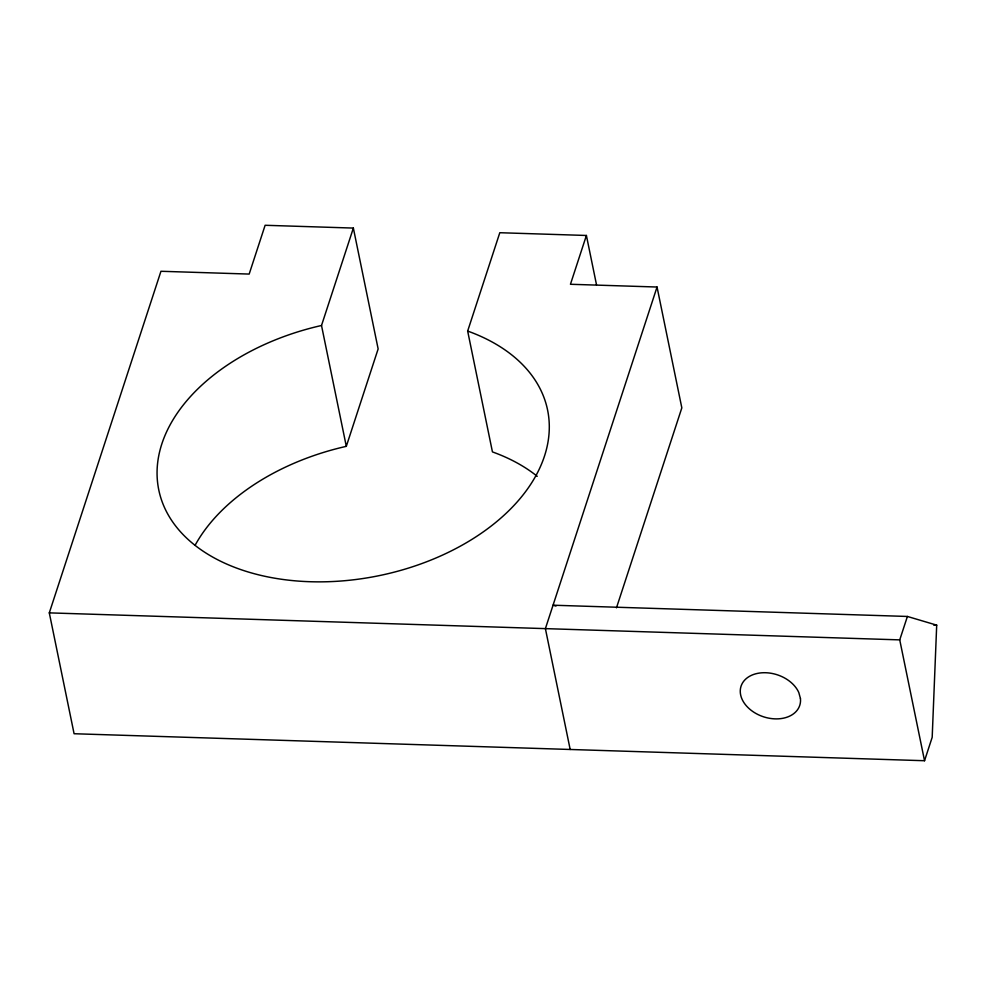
<?xml version="1.0" encoding="UTF-8"?>
<svg xmlns="http://www.w3.org/2000/svg" width="986" height="986" viewBox="0 0 986 986"><rect width="100%" height="100%" fill="white"/><g stroke="black" fill="none" stroke-linecap="round" stroke-linejoin="round"><path stroke-width="1.48" d="M555.981 606.07L553.047 605.207L907.403 616.46L936.7 625.149L932.189 737.306L924.535 760.724L74.086 733.732L49.3 612.873L160.952 271.273L249.175 274.071L265.123 225.276L353.358 228.074L378.143 348.921L346.308 446.338A198.482 128.353 -11.6 0 0 195.179 545.135M596.493 284.707L586.399 235.469L499.803 232.721L467.66 331.062A198.482 128.353 -11.6 0 1 477.372 535.903A198.482 128.353 -11.6 0 1 174.399 524.342A198.482 128.353 -11.6 0 1 321.51 325.491L353.358 228.074M586.399 235.469L570.45 284.276L657.046 287.025L681.831 407.871L616.472 607.832M657.046 287.025L545.394 628.624L570.179 749.483M924.535 760.724L899.737 639.877L907.403 616.46M933.631 625.05L936.7 625.149M49.3 612.873L899.737 639.877M467.66 331.062L492.445 451.908A198.482 128.353 -11.6 0 1 537.234 476.312M321.51 325.491L346.308 446.338M800.447 698.581L798.808 692.554A30.874 22.099 18.1 0 0 749.274 676.458A30.874 22.099 18.1 0 0 759.836 715.405A30.874 22.099 18.1 0 0 800.447 698.581"/></g></svg>
